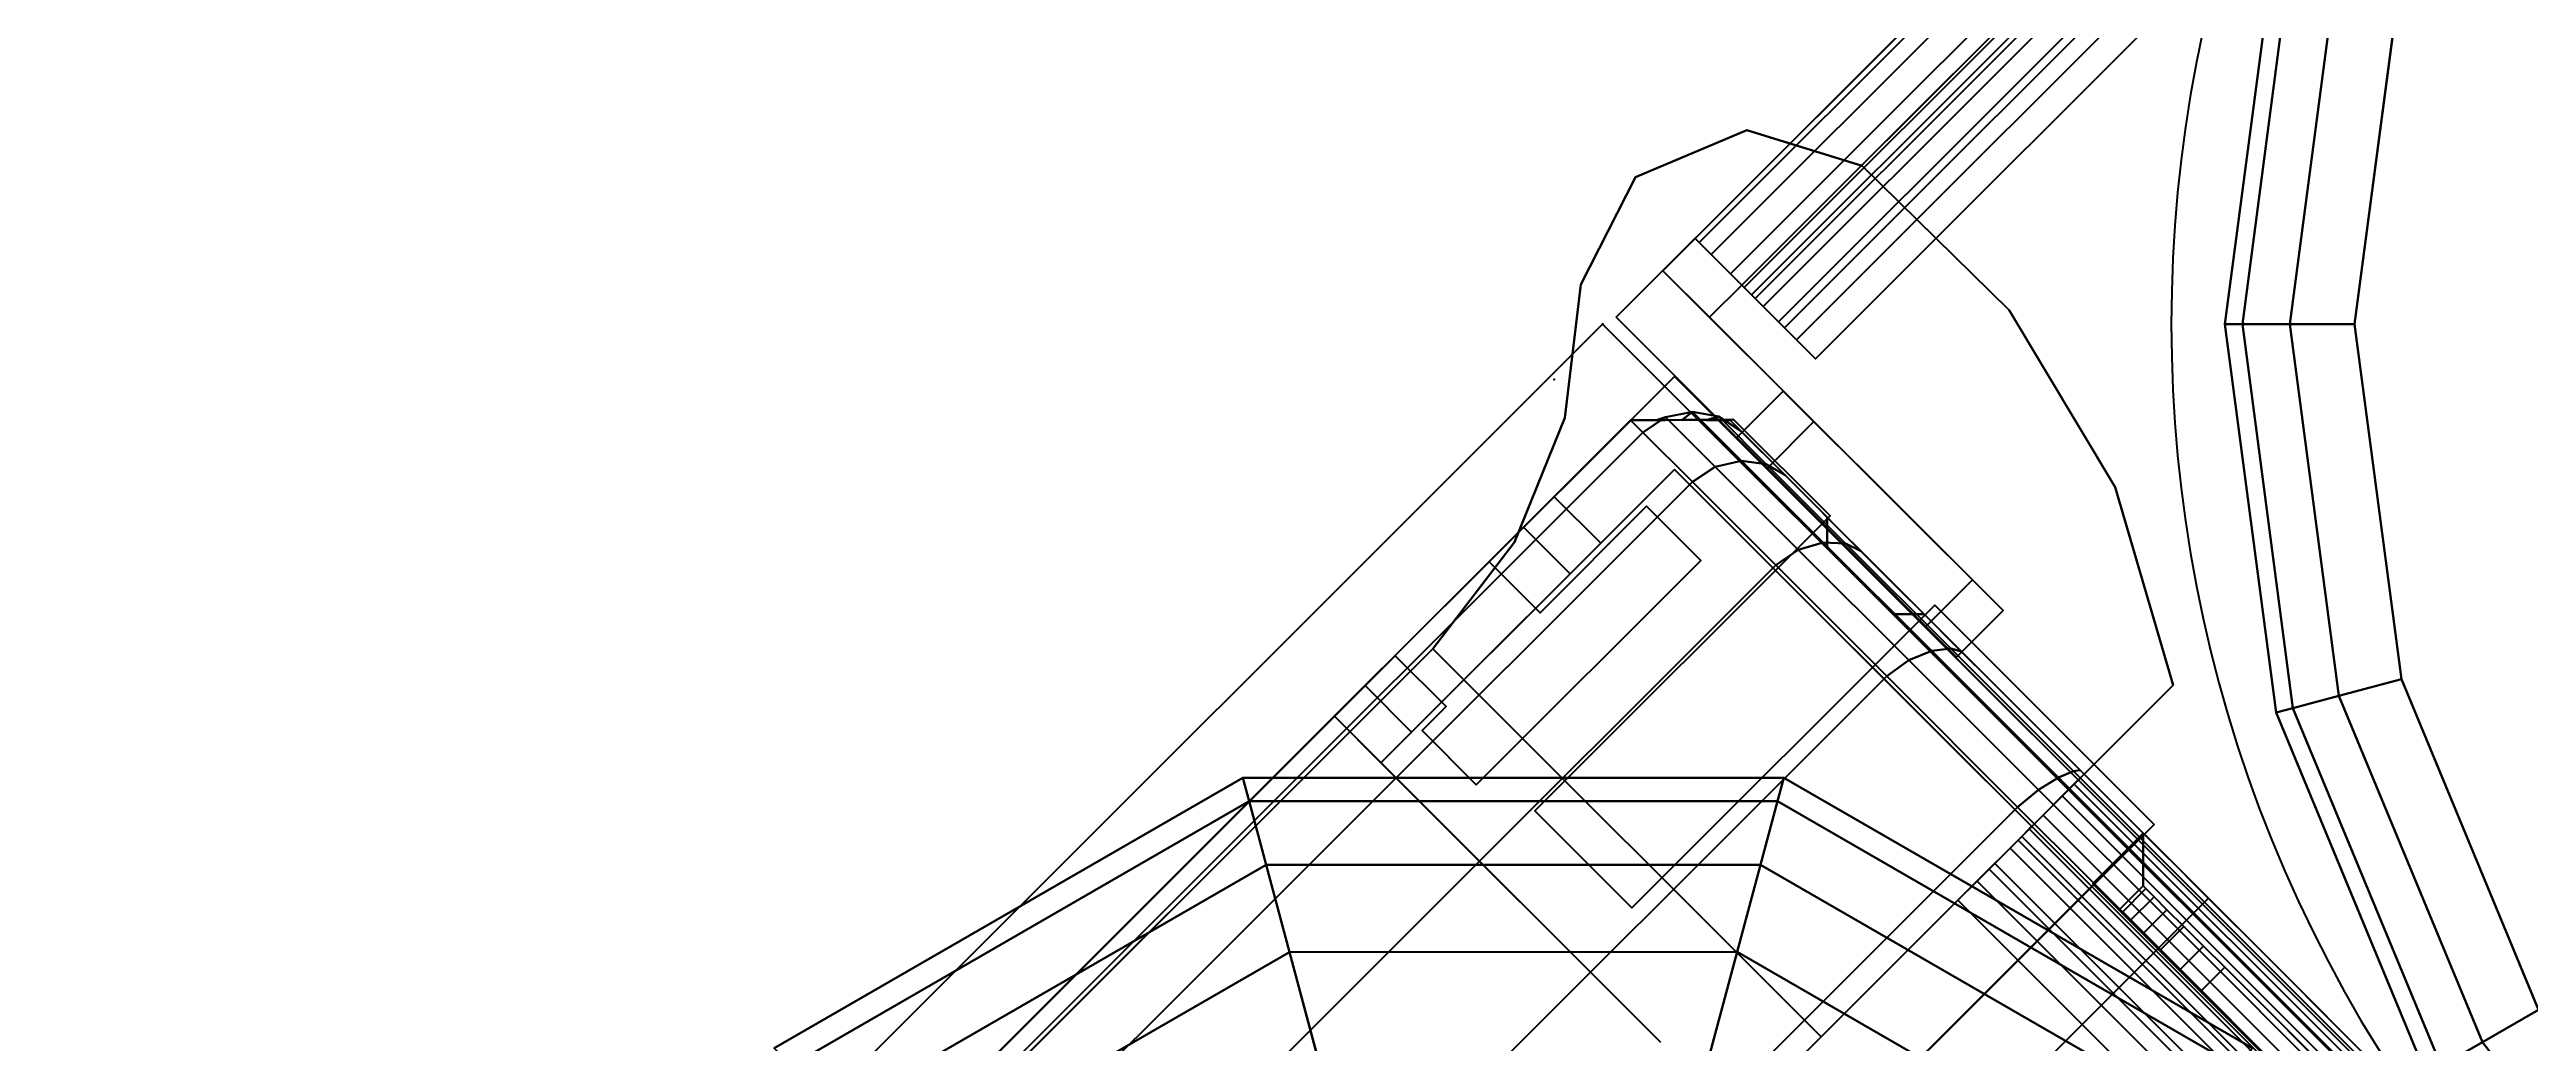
# Model space of a CAD drawing. Extents: x -170 to 1783, y -20 to 1205.
# Drawn here: x -50.011 to -47.756, y 409.037 to 409.939 of the extents above; entities that cross this region are included whole.
import ezdxf
from ezdxf.enums import TextEntityAlignment as Align

# ---------------------------------------------------------------- set-up
doc = ezdxf.new("R2010")
doc.units = 0
doc.header["$LTSCALE"] = 96
doc.header["$MEASUREMENT"] = 0
for name, color, linetype in [('A-FURN-3-PANEL-GLIDE', 7, 'Continuous'), ('A-FURN-3-PANEL-RACE', 7, 'Continuous'), ('A-FURN-3-PANEL-SIDE1', 7, 'Continuous'), ('A-FURN-3-PANEL-TOPCAP', 7, 'Continuous'), ('A-FURN-3-PANEL-TRIM', 7, 'Continuous'), ('A-FURN-3-WKSF-TOP', 7, 'Continuous'), ('A-FURN-3-WKSF-TRIM', 7, 'Continuous'), ('A-FURN-P-PNLS', 7, 'Continuous'), ('A-FURN-P-WKSF', 7, 'Continuous'), ('MAIN_PANEL', 7, 'Continuous'), ('MAIN_PANEL_COMP', 7, 'Continuous'), ('MAIN_WKSURF', 7, 'Continuous')]:
    doc.layers.add(name, color=color, linetype=linetype)

# ---------------------------------------------------------------- blocks, each defined once
blk = doc.blocks.new('EC-EFN-244')
at = {"layer": 'A-FURN-3-PANEL-GLIDE', "color": 20, "linetype": 'Continuous', "invisible_edges": 12}
for points in [[(23.115, 1), (23.115, 0.2125), (23.5088, 0.318)], [(23.115, 1), (23.5088, 0.318), (23.797, 0.6063)], [(23.115, 1), (23.797, 0.6063), (23.9025, 1)]]:
    blk.add_3dface(points, dxfattribs=at)
at = {"layer": 'A-FURN-3-PANEL-GLIDE', "color": 20, "linetype": 'Continuous'}
for points in [[(23.3175, 1, 0.3285), (23.9025, 1, 0.3285), (23.797, 0.6063, 0.3285), (23.2904, 0.8988, 0.3285)], [(23.9025, 1, 0.3285), (23.9846, 1, 0.3065), (23.8681, 0.5652, 0.3065), (23.797, 0.6063, 0.3285)], [(23.9846, 1, 0.022), (23.9025, 1), (23.797, 0.6063), (23.8681, 0.5652, 0.022)], [(23.9846, 1, 0.3065), (24.0447, 1, 0.2464), (23.9202, 0.5351, 0.2464), (23.8681, 0.5652, 0.3065)], [(24.0447, 1, 0.0821), (23.9846, 1, 0.022), (23.8681, 0.5652, 0.022), (23.9202, 0.5351, 0.0821)], [(24.0447, 1, 0.2464), (24.0668, 1, 0.1642), (23.9392, 0.5241, 0.1642), (23.9202, 0.5351, 0.2464)], [(24.0668, 1, 0.1642), (24.0447, 1, 0.0821), (23.9202, 0.5351, 0.0821), (23.9392, 0.5241, 0.1642)], [(23.2904, 0.8988, 0.3285), (23.797, 0.6063, 0.3285), (23.5088, 0.318, 0.3285), (23.2163, 0.8246, 0.3285)], [(23.2163, 0.8246, 0.3285), (23.5088, 0.318, 0.3285), (23.115, 0.2125, 0.3285), (23.115, 0.7975, 0.3285)], [(23.797, 0.6063, 0.3285), (23.8681, 0.5652, 0.3065), (23.5498, 0.2469, 0.3065), (23.5088, 0.318, 0.3285)], [(23.8681, 0.5652, 0.022), (23.797, 0.6063), (23.5088, 0.318), (23.5498, 0.2469, 0.022)], [(23.8681, 0.5652, 0.3065), (23.9202, 0.5351, 0.2464), (23.5799, 0.1948, 0.2464), (23.5498, 0.2469, 0.3065)], [(23.9202, 0.5351, 0.0821), (23.8681, 0.5652, 0.022), (23.5498, 0.2469, 0.022), (23.5799, 0.1948, 0.0821)], [(23.9202, 0.5351, 0.2464), (23.9392, 0.5241, 0.1642), (23.5909, 0.1758, 0.1642), (23.5799, 0.1948, 0.2464)], [(23.9392, 0.5241, 0.1642), (23.9202, 0.5351, 0.0821), (23.5799, 0.1948, 0.0821), (23.5909, 0.1758, 0.1642)], [(23.5088, 0.318, 0.3285), (23.5498, 0.2469, 0.3065), (23.115, 0.1304, 0.3065), (23.115, 0.2125, 0.3285)], [(23.5498, 0.2469, 0.022), (23.5088, 0.318), (23.115, 0.2125), (23.115, 0.1304, 0.022)], [(23.5498, 0.2469, 0.3065), (23.5799, 0.1948, 0.2464), (23.115, 0.0703, 0.2464), (23.115, 0.1304, 0.3065)], [(23.5799, 0.1948, 0.0821), (23.5498, 0.2469, 0.022), (23.115, 0.1304, 0.022), (23.115, 0.0703, 0.0821)], [(23.5799, 0.1948, 0.2464), (23.5909, 0.1758, 0.1642), (23.115, 0.0483, 0.1642), (23.115, 0.0703, 0.2464)], [(23.5909, 0.1758, 0.1642), (23.5799, 0.1948, 0.0821), (23.115, 0.0703, 0.0821), (23.115, 0.0483, 0.1642)]]:
    blk.add_3dface(points, dxfattribs=at)
at = {"layer": 'A-FURN-3-PANEL-RACE', "color": 40, "linetype": 'Continuous'}
for points, invisible_edges in [([(0.5, 0.4255, 0.3963), (0.08, 0.4255, 0.3963), (0.08, -0.0125, 0.3963), (23.92, -0.0125, 0.3963)], 8), ([(0.5, 0.4255, 0.4563), (23.86, 0.0475, 0.4563), (0.14, 0.0475, 0.4563), (0.14, 0.4255, 0.4563)], 1), ([(23.5, 0.4255, 0.3963), (0.5, 0.4255, 0.3963), (23.92, -0.0125, 0.3963), (23.92, 0.4255, 0.3963)], 3), ([(23.5, 0.4255, 0.4563), (23.86, 0.4255, 0.4563), (23.86, 0.0475, 0.4563), (0.5, 0.4255, 0.4563)], 12), ([(23.5, 0.4255, 0.3963), (23.92, 0.4255, 0.3963), (23.86, 0.4255, 0.4563), (23.5, 0.4255, 0.4563)], 2), ([(23.92, 0.4255, 0.3963), (23.92, 0.4255, 1.7894), (23.86, 0.4255, 1.7894), (23.86, 0.4255, 0.4563)], 8), ([(23.86, 0.4255, 1.7894), (23.86, 0.386, 1.7894), (23.86, 0.1819, 1.4986), (23.86, 0.4255, 0.4563)], 4), ([(23.86, 0.4255, 0.4563), (23.86, 0.1819, 1.4986), (23.86, 0.1425, 1.4986), (23.86, 0.0475, 0.4563)], 5), ([(23.86, 0.1425, 3.1951), (23.86, 0.4255, 3.245), (23.86, 0.4255, 3.515), (23.86, 0.0475, 3.515)], 8), ([(23.86, 0.4255, 3.515), (23.92, 0.4255, 3.515), (23.92, -0.0125, 3.515), (23.86, 0.0475, 3.515)], 4), ([(23.92, 0.386, 1.7894), (23.92, 0.4255, 1.7894), (23.92, 0.4255, 0.3963), (23.92, 0.1819, 1.4986)], 4), ([(23.92, 0.1819, 1.4986), (23.92, 0.4255, 0.3963), (23.92, -0.0125, 0.3963), (23.92, 0.1425, 1.4986)], 5), ([(23.92, 0.4255, 3.245), (23.92, 0.1425, 3.1951), (23.92, -0.0125, 3.515), (23.92, 0.4255, 3.515)], 2), ([(23.4, 0.1425, 4.1797), (23.4, 0.1179, 4.1764), (23.4, 0.1024, 4.2344), (23.4, 0.1425, 4.2397)], 2), ([(23.86, 0.0475, 0.4563), (23.86, 0.1425, 1.4986), (23.86, 0.1425, 3.1951), (23.86, 0.0475, 3.515)], 5), ([(23.92, 0.1425, 3.1951), (23.92, 0.1425, 1.4986), (23.92, -0.0125, 0.3963), (23.92, -0.0125, 3.515)], 10), ([(23.4, 0.1179, 4.1764), (23.4, 0.095, 4.1669), (23.4, 0.065, 4.2189), (23.4, 0.1024, 4.2344)], 10), ([(23.4, 0.095, 4.1669), (23.4, 0.0753, 4.1519), (23.4, 0.0329, 4.1943), (23.4, 0.065, 4.2189)], 10), ([(23.4, 0.0753, 4.1519), (23.4, 0.0602, 4.1322), (23.4, 0.0082, 4.1622), (23.4, 0.0329, 4.1943)], 10), ([(0.14, 0.0475, 0.4563), (23.86, 0.0475, 0.4563), (23.86, 0.0475, 3.515), (0.14, 0.0475, 3.515)], 4), ([(0.6, 0.0475, 3.515), (23.4, 0.0475, 3.515), (23.4, 0.0475, 4.0847), (0.6, 0.0475, 4.0847)], 1), ([(23.4, 0.0602, 4.1322), (23.4, 0.0507, 4.1093), (23.4, -0.0072, 4.1248), (23.4, 0.0082, 4.1622)], 10), ([(23.4, 0.0507, 4.1093), (23.4, 0.0475, 4.0847), (23.4, -0.0125, 4.0847), (23.4, -0.0072, 4.1248)], 10), ([(23.4, 0.0475, 3.515), (23.4, -0.0125, 3.515), (23.4, -0.0125, 4.0847), (23.4, 0.0475, 4.0847)], 4), ([(23.86, 0.0475, 3.515), (23.92, -0.0125, 3.515), (23.4, -0.0125, 3.515), (23.4, 0.0475, 3.515)], 1), ([(23.92, -0.0125, 3.515), (23.92, -0.0125, 0.3963), (0.08, -0.0125, 0.3963), (0.08, -0.0125, 3.515)], 8), ([(23.4, -0.0125, 4.0847), (23.4, -0.0125, 3.515), (0.6, -0.0125, 3.515), (0.6, -0.0125, 4.0847)], 2)]:
    blk.add_3dface(points, dxfattribs=dict(at, invisible_edges=invisible_edges))
for points in [[(23.86, 0.4255, 3.245), (23.92, 0.4255, 3.245), (23.92, 0.4255, 3.515), (23.86, 0.4255, 3.515)], [(23.92, 0.4255, 1.7894), (23.92, 0.386, 1.7894), (23.86, 0.386, 1.7894), (23.86, 0.4255, 1.7894)], [(23.86, 0.1425, 3.1951), (23.92, 0.1425, 3.1951), (23.92, 0.4255, 3.245), (23.86, 0.4255, 3.245)], [(23.92, 0.386, 1.7894), (23.92, 0.1819, 1.4986), (23.86, 0.1819, 1.4986), (23.86, 0.386, 1.7894)], [(23.92, 0.1819, 1.4986), (23.92, 0.1425, 1.4986), (23.86, 0.1425, 1.4986), (23.86, 0.1819, 1.4986)], [(23.4, 0.1425, 4.1797), (23.4, 0.1425, 4.2397), (0.6, 0.1425, 4.2397), (0.6, 0.1425, 4.1797)], [(23.4, 0.1425, 4.2397), (23.4, 0.1024, 4.2344), (0.6, 0.1024, 4.2344), (0.6, 0.1425, 4.2397)], [(0.6, 0.1425, 4.1797), (0.6, 0.1179, 4.1764), (23.4, 0.1179, 4.1764), (23.4, 0.1425, 4.1797)], [(23.86, 0.1425, 1.4986), (23.92, 0.1425, 1.4986), (23.92, 0.1425, 3.1951), (23.86, 0.1425, 3.1951)], [(0.6, 0.1179, 4.1764), (0.6, 0.095, 4.1669), (23.4, 0.095, 4.1669), (23.4, 0.1179, 4.1764)], [(23.4, 0.1024, 4.2344), (23.4, 0.065, 4.2189), (0.6, 0.065, 4.2189), (0.6, 0.1024, 4.2344)], [(0.6, 0.095, 4.1669), (0.6, 0.0753, 4.1519), (23.4, 0.0753, 4.1519), (23.4, 0.095, 4.1669)], [(0.6, 0.0753, 4.1519), (0.6, 0.0602, 4.1322), (23.4, 0.0602, 4.1322), (23.4, 0.0753, 4.1519)], [(23.4, 0.065, 4.2189), (23.4, 0.0329, 4.1943), (0.6, 0.0329, 4.1943), (0.6, 0.065, 4.2189)], [(0.6, 0.0602, 4.1322), (0.6, 0.0507, 4.1093), (23.4, 0.0507, 4.1093), (23.4, 0.0602, 4.1322)], [(0.6, 0.0507, 4.1093), (0.6, 0.0475, 4.0847), (23.4, 0.0475, 4.0847), (23.4, 0.0507, 4.1093)], [(23.4, 0.0329, 4.1943), (23.4, 0.0082, 4.1622), (0.6, 0.0082, 4.1622), (0.6, 0.0329, 4.1943)], [(23.4, 0.0082, 4.1622), (23.4, -0.0072, 4.1248), (0.6, -0.0072, 4.1248), (0.6, 0.0082, 4.1622)], [(23.4, -0.0072, 4.1248), (23.4, -0.0125, 4.0847), (0.6, -0.0125, 4.0847), (0.6, -0.0072, 4.1248)]]:
    blk.add_3dface(points, dxfattribs=at)
at = {"layer": 'A-FURN-3-PANEL-SIDE1', "color": 7, "linetype": 'Continuous'}
for points in [[(23.3224, 1.955, 43.7401), (23.3228, 0.045, 43.7401), (0.6776, 0.045, 43.7401), (0.6776, 1.955, 43.7401)], [(23.3224, 0.045, 4.2397), (23.3224, 1.955, 4.2397), (0.6776, 1.955, 4.2397), (0.6776, 0.045, 4.2397)], [(23.3228, 0.045, 43.7401), (23.3224, 1.955, 43.7401), (23.3224, 1.955, 4.2397), (23.3224, 0.045, 4.2397)], [(23.3228, 0.045, 43.7401), (23.3224, 0.045, 4.2397), (0.6776, 0.045, 4.2397), (0.6776, 0.045, 43.7401)]]:
    blk.add_3dface(points, dxfattribs=at)
at = {"layer": 'A-FURN-3-PANEL-TOPCAP', "color": 60, "linetype": 'Continuous'}
for points, invisible_edges in [([(23.324, 2.02, 43.635), (23.324, -0.02, 43.635), (23.606, -0.02, 43.635), (23.606, 2.02, 43.635)], 5), ([(23.606, 2.02, 43.635), (23.606, -0.02, 43.635), (23.6259, 0, 43.635), (23.6259, 2, 43.635)], 5), ([(23.711, 2, 43.635), (23.711, 0, 43.635), (23.731, -0.02, 43.635), (23.731, 2.02, 43.635)], 5), ([(23.856, -0.02, 43.635), (23.856, 2.02, 43.635), (23.731, 2.02, 43.635), (23.731, -0.02, 43.635)], 5), ([(23.8715, 2.0047, 43.635), (23.856, 2.02, 43.635), (23.856, -0.02, 43.635), (23.8715, -0.0047, 43.635)], 10), ([(23.711, 0, 43.635), (23.711, 2, 43.635), (23.6259, 2, 43.635), (23.6259, 0, 43.635)], 5), ([(23.8715, -0.0047, 43.635), (23.8871, 0.0106, 43.635), (23.8871, 1.9894, 43.635), (23.8715, 2.0047, 43.635)], 10), ([(23.9035, 1.9727, 43.635), (23.8871, 1.9894, 43.635), (23.8871, 0.0106, 43.635), (23.9035, 0.0273, 43.635)], 10), ([(23.9035, 0.0273, 43.635), (23.92, 0.044, 43.635), (23.92, 1.956, 43.635), (23.9035, 1.9727, 43.635)], 8), ([(0.815, 0.045, 43.7401), (0.815, -0.02, 43.7741), (23.185, 0.014, 43.7401), (23.185, 0.045, 43.7401)], 1), ([(23.185, -0.02, 43.7741), (23.185, 0.014, 43.7401), (0.815, 0.014, 43.7401), (0.815, -0.02, 43.7741)], 5), ([(23.185, -0.02, 43.7741), (23.221, -0.02, 43.7693), (23.2122, 0.014, 43.7365), (23.185, 0.014, 43.7401)], 10), ([(23.221, -0.02, 43.7693), (23.2545, -0.02, 43.7554), (23.2375, 0.014, 43.726), (23.2122, 0.014, 43.7365)], 10), ([(23.2545, -0.02, 43.7554), (23.2833, -0.02, 43.7333), (23.2593, 0.014, 43.7093), (23.2375, 0.014, 43.726)], 10), ([(23.2833, -0.02, 43.7333), (23.3054, -0.02, 43.7045), (23.276, 0.014, 43.6875), (23.2593, 0.014, 43.7093)], 10), ([(23.3054, -0.02, 43.7045), (23.3193, -0.02, 43.671), (23.2864, 0.014, 43.6622), (23.276, 0.014, 43.6875)], 10), ([(23.3193, -0.02, 43.671), (23.324, -0.02, 43.635), (23.29, 0.014, 43.635), (23.2864, 0.014, 43.6622)], 8), ([(0.76, -0.02, 44.161), (23.24, -0.02, 44.161), (23.24, 0, 44.141), (0.76, 0, 44.141)], 10), ([(23.24, 0, 44.056), (0.76, 0, 44.056), (0.76, 0, 44.141), (23.24, 0, 44.141)], 10), ([(0.76, 0, 44.056), (23.24, 0, 44.056), (23.24, -0.02, 44.036), (0.76, -0.02, 44.036)], 10), ([(0.76, -0.02, 44.161), (0.76, -0.02, 44.286), (23.24, -0.02, 44.286), (23.24, -0.02, 44.161)], 5), ([(23.185, -0.02, 43.7741), (0.815, -0.02, 43.7741), (0.76, -0.02, 44.036), (23.24, -0.02, 44.036)], 10), ([(23.185, -0.02, 43.7741), (23.24, -0.02, 44.036), (23.3404, -0.02, 44.0218), (23.221, -0.02, 43.7693)], 5), ([(23.4331, -0.02, 43.9807), (23.2545, -0.02, 43.7554), (23.221, -0.02, 43.7693), (23.3404, -0.02, 44.0218)], 5), ([(23.3727, -0.02, 44.1426), (23.3676, 0, 44.1232), (23.24, 0, 44.141), (23.24, -0.02, 44.161)], 5), ([(23.3676, 0, 44.1232), (23.3456, 0, 44.0411), (23.24, 0, 44.056), (23.24, 0, 44.141)], 5), ([(23.3456, 0, 44.0411), (23.3404, -0.02, 44.0218), (23.24, -0.02, 44.036), (23.24, 0, 44.056)], 5), ([(23.4051, -0.02, 44.2633), (23.3727, -0.02, 44.1426), (23.24, -0.02, 44.161), (23.24, -0.02, 44.286)], 5), ([(23.2545, -0.02, 43.7554), (23.4331, -0.02, 43.9807), (23.5111, -0.02, 43.9159), (23.2833, -0.02, 43.7333)], 5), ([(23.5685, -0.02, 43.8323), (23.3054, -0.02, 43.7045), (23.2833, -0.02, 43.7333), (23.5111, -0.02, 43.9159)], 5), ([(23.3054, -0.02, 43.7045), (23.5685, -0.02, 43.8323), (23.601, -0.02, 43.7363), (23.3193, -0.02, 43.671)], 5), ([(23.3193, -0.02, 43.671), (23.601, -0.02, 43.7363), (23.606, -0.02, 43.635), (23.324, -0.02, 43.635)], 1), ([(23.4431, 0, 43.998), (23.4331, -0.02, 43.9807), (23.3404, -0.02, 44.0218), (23.3456, 0, 44.0411)], 5), ([(23.4856, 0, 44.0717), (23.4431, 0, 43.998), (23.3456, 0, 44.0411), (23.3676, 0, 44.1232)], 5), ([(23.4956, -0.02, 44.0891), (23.4856, 0, 44.0717), (23.3676, 0, 44.1232), (23.3727, -0.02, 44.1426)], 5), ([(23.5581, -0.02, 44.1974), (23.4956, -0.02, 44.0891), (23.3727, -0.02, 44.1426), (23.4051, -0.02, 44.2633)], 5), ([(23.5252, 0, 43.9301), (23.5111, -0.02, 43.9159), (23.4331, -0.02, 43.9807), (23.4431, 0, 43.998)], 5), ([(23.5854, 0, 43.9903), (23.5252, 0, 43.9301), (23.4431, 0, 43.998), (23.4856, 0, 44.0717)], 5), ([(23.5995, -0.02, 44.0044), (23.5854, 0, 43.9903), (23.4856, 0, 44.0717), (23.4956, -0.02, 44.0891)], 5), ([(23.6879, -0.02, 44.0929), (23.5995, -0.02, 44.0044), (23.4956, -0.02, 44.0891), (23.5581, -0.02, 44.1974)], 5), ([(23.5858, 0, 43.8424), (23.5685, -0.02, 43.8323), (23.5111, -0.02, 43.9159), (23.5252, 0, 43.9301)], 5), ([(23.6595, 0, 43.8849), (23.5858, 0, 43.8424), (23.5252, 0, 43.9301), (23.5854, 0, 43.9903)], 5), ([(23.6202, 0, 43.7415), (23.601, -0.02, 43.7363), (23.5685, -0.02, 43.8323), (23.5858, 0, 43.8424)], 5), ([(23.6768, -0.02, 43.8949), (23.6595, 0, 43.8849), (23.5854, 0, 43.9903), (23.5995, -0.02, 44.0044)], 5), ([(23.7024, 0, 43.7635), (23.6202, 0, 43.7415), (23.5858, 0, 43.8424), (23.6595, 0, 43.8849)], 5), ([(23.7851, -0.02, 43.9575), (23.6768, -0.02, 43.8949), (23.5995, -0.02, 44.0044), (23.6879, -0.02, 44.0929)], 5), ([(23.6259, 0, 43.635), (23.606, -0.02, 43.635), (23.601, -0.02, 43.7363), (23.6202, 0, 43.7415)], 4), ([(23.711, 0, 43.635), (23.6259, 0, 43.635), (23.6202, 0, 43.7415), (23.7024, 0, 43.7635)], 4), ([(23.7217, -0.02, 43.7687), (23.7024, 0, 43.7635), (23.6595, 0, 43.8849), (23.6768, -0.02, 43.8949)], 5), ([(23.8425, -0.02, 43.8011), (23.7217, -0.02, 43.7687), (23.6768, -0.02, 43.8949), (23.7851, -0.02, 43.9575)], 5), ([(23.731, -0.02, 43.635), (23.711, 0, 43.635), (23.7024, 0, 43.7635), (23.7217, -0.02, 43.7687)], 4), ([(23.856, -0.02, 43.635), (23.731, -0.02, 43.635), (23.7217, -0.02, 43.7687), (23.8425, -0.02, 43.8011)], 4)]:
    blk.add_3dface(points, dxfattribs=dict(at, invisible_edges=invisible_edges))
for points in [[(0.76, 0.044, 44.35), (0.76, 1.956, 44.35), (23.24, 1.956, 44.35), (23.24, 0.044, 44.35)], [(23.4216, 0.044, 44.3252), (23.24, 0.044, 44.35), (23.24, 1.956, 44.35), (23.4216, 1.956, 44.3252)], [(23.5901, 0.044, 44.2528), (23.4216, 0.044, 44.3252), (23.4216, 1.956, 44.3252), (23.5901, 1.956, 44.2528)], [(23.7332, 0.044, 44.1382), (23.5901, 0.044, 44.2528), (23.5901, 1.956, 44.2528), (23.7332, 1.956, 44.1382)], [(23.8405, 0.044, 43.9895), (23.7332, 0.044, 44.1382), (23.7332, 1.956, 44.1382), (23.8405, 1.956, 43.9895)], [(23.9043, 0.044, 43.8177), (23.8405, 0.044, 43.9895), (23.8405, 1.956, 43.9895), (23.9043, 1.956, 43.8177)], [(23.92, 0.044, 43.635), (23.9043, 0.044, 43.8177), (23.9043, 1.956, 43.8177), (23.92, 1.956, 43.635)], [(0.76, 0.0195, 44.3451), (0.76, 0.044, 44.35), (23.24, 0.044, 44.35), (23.24, 0.0195, 44.3451)], [(23.185, 0.045, 43.7401), (23.185, 0.014, 43.7401), (23.2122, 0.014, 43.7365), (23.2122, 0.045, 43.7365)], [(23.2122, 0.045, 43.7365), (23.2122, 0.014, 43.7365), (23.2375, 0.014, 43.726), (23.2375, 0.045, 43.726)], [(23.2375, 0.045, 43.726), (23.2375, 0.014, 43.726), (23.2593, 0.014, 43.7093), (23.2593, 0.045, 43.7093)], [(23.4216, 0.044, 44.3252), (23.4194, 0.0195, 44.3203), (23.24, 0.0195, 44.3451), (23.24, 0.044, 44.35)], [(23.2593, 0.045, 43.7093), (23.2593, 0.014, 43.7093), (23.276, 0.014, 43.6875), (23.276, 0.045, 43.6875)], [(23.276, 0.045, 43.6875), (23.276, 0.014, 43.6875), (23.2864, 0.014, 43.6622), (23.2864, 0.045, 43.6622)], [(23.2864, 0.045, 43.6622), (23.2864, 0.014, 43.6622), (23.29, 0.014, 43.635), (23.29, 0.045, 43.635)], [(23.29, 0.014, 43.635), (23.324, -0.02, 43.635), (23.324, 0.045, 43.635), (23.29, 0.045, 43.635)], [(23.5901, 0.044, 44.2528), (23.5864, 0.0195, 44.248), (23.4194, 0.0195, 44.3203), (23.4216, 0.044, 44.3252)], [(23.7332, 0.044, 44.1382), (23.7287, 0.0195, 44.1337), (23.5864, 0.0195, 44.248), (23.5901, 0.044, 44.2528)], [(23.8405, 0.044, 43.9895), (23.8356, 0.0195, 43.9859), (23.7287, 0.0195, 44.1337), (23.7332, 0.044, 44.1382)], [(23.9043, 0.044, 43.8177), (23.8994, 0.0195, 43.8155), (23.8356, 0.0195, 43.9859), (23.8405, 0.044, 43.9895)], [(23.9035, 0.0273, 43.635), (23.8871, 0.0106, 43.635), (23.8857, -0.0013, 43.8104), (23.8994, 0.0195, 43.8155)], [(23.92, 0.044, 43.635), (23.9035, 0.0273, 43.635), (23.8994, 0.0195, 43.8155), (23.9043, 0.044, 43.8177)], [(0.76, -0.0013, 44.3313), (0.76, 0.0195, 44.3451), (23.24, 0.0195, 44.3451), (23.24, -0.0013, 44.3313)], [(23.4194, 0.0195, 44.3203), (23.4144, -0.0013, 44.3065), (23.24, -0.0013, 44.3313), (23.24, 0.0195, 44.3451)], [(23.5864, 0.0195, 44.248), (23.5775, -0.0013, 44.2349), (23.4144, -0.0013, 44.3065), (23.4194, 0.0195, 44.3203)], [(23.7287, 0.0195, 44.1337), (23.7172, -0.0013, 44.1222), (23.5775, -0.0013, 44.2349), (23.5864, 0.0195, 44.248)], [(23.8356, 0.0195, 43.9859), (23.8226, -0.0013, 43.977), (23.7172, -0.0013, 44.1222), (23.7287, 0.0195, 44.1337)], [(23.8994, 0.0195, 43.8155), (23.8857, -0.0013, 43.8104), (23.8226, -0.0013, 43.977), (23.8356, 0.0195, 43.9859)], [(23.8871, 0.0106, 43.635), (23.8715, -0.0047, 43.635), (23.8656, -0.0151, 43.8047), (23.8857, -0.0013, 43.8104)], [(0.76, -0.0151, 44.3105), (0.76, -0.0013, 44.3313), (23.24, -0.0013, 44.3313), (23.24, -0.0151, 44.3105)], [(0.76, -0.02, 44.286), (0.76, -0.0151, 44.3105), (23.24, -0.0151, 44.3105), (23.24, -0.02, 44.286)], [(23.4144, -0.0013, 44.3065), (23.4087, -0.0151, 44.2864), (23.24, -0.0151, 44.3105), (23.24, -0.0013, 44.3313)], [(23.4087, -0.0151, 44.2864), (23.4051, -0.02, 44.2633), (23.24, -0.02, 44.286), (23.24, -0.0151, 44.3105)], [(23.5669, -0.0151, 44.2168), (23.5581, -0.02, 44.1974), (23.4051, -0.02, 44.2633), (23.4087, -0.0151, 44.2864)], [(23.5775, -0.0013, 44.2349), (23.5669, -0.0151, 44.2168), (23.4087, -0.0151, 44.2864), (23.4144, -0.0013, 44.3065)], [(23.7022, -0.0151, 44.1072), (23.6879, -0.02, 44.0929), (23.5581, -0.02, 44.1974), (23.5669, -0.0151, 44.2168)], [(23.7172, -0.0013, 44.1222), (23.7022, -0.0151, 44.1072), (23.5669, -0.0151, 44.2168), (23.5775, -0.0013, 44.2349)], [(23.8045, -0.0151, 43.9663), (23.7851, -0.02, 43.9575), (23.6879, -0.02, 44.0929), (23.7022, -0.0151, 44.1072)], [(23.8226, -0.0013, 43.977), (23.8045, -0.0151, 43.9663), (23.7022, -0.0151, 44.1072), (23.7172, -0.0013, 44.1222)], [(23.8656, -0.0151, 43.8047), (23.8425, -0.02, 43.8011), (23.7851, -0.02, 43.9575), (23.8045, -0.0151, 43.9663)], [(23.8857, -0.0013, 43.8104), (23.8656, -0.0151, 43.8047), (23.8045, -0.0151, 43.9663), (23.8226, -0.0013, 43.977)], [(23.8715, -0.0047, 43.635), (23.856, -0.02, 43.635), (23.8425, -0.02, 43.8011), (23.8656, -0.0151, 43.8047)]]:
    blk.add_3dface(points, dxfattribs=at)
at = {"layer": 'A-FURN-3-PANEL-TRIM', "color": 60, "linetype": 'Continuous'}
for points in [[(23.4, 0.3185, 3.5747), (23.4, 2.1348, 3.5747), (23.4, 2.1348, 4.2397), (23.4, 0.3185, 4.2397)], [(23.9, 1.6815, 4.2397), (23.9, 1.6815, 3.5747), (23.9, 0.3185, 3.5747), (23.9, 0.3185, 4.2397)], [(23.9198, 1.6527, 43.635), (23.9198, 1.6527, 4.2397), (23.9198, 0.3473, 4.2397), (23.9198, 0.3473, 43.635)], [(23.8543, 0.3782, 4.2397), (23.7845, 0.3782, 4.2397), (23.7845, 0.3782, 43.635), (23.8543, 0.3782, 43.635)], [(23.7845, 0.3782, 43.635), (23.7845, 0.3782, 4.2397), (23.7845, 0.0891, 4.2397), (23.7845, 0.0891, 43.635)], [(23.8543, 0.3473, 43.635), (23.8543, 0.3473, 4.2397), (23.8543, 0.3782, 4.2397), (23.8543, 0.3782, 43.635)], [(23.7299, 0.3574, 4.2397), (23.605, 0.3574, 4.2397), (23.605, 0.3574, 43.635), (23.7299, 0.3574, 43.635)], [(23.605, 0.3574, 43.635), (23.605, 0.3574, 4.2397), (23.605, -0.0328, 4.2397), (23.605, -0.0328, 43.635)], [(23.7299, -0.0228, 43.635), (23.7299, -0.0228, 4.2397), (23.7299, 0.3574, 4.2397), (23.7299, 0.3574, 43.635)], [(23.9198, 0.3473, 4.2397), (23.8543, 0.3473, 4.2397), (23.8543, 0.3473, 43.635), (23.9198, 0.3473, 43.635)], [(23.9, 0.3185, 4.2397), (23.9, 0.3185, 4.013), (23.4, 0.3185, 4.013), (23.4, 0.3185, 4.2397)], [(23.4, -0.1348, 3.8013), (23.4, 0.3185, 3.8013), (23.4, 0.3185, 4.013), (23.4, -0.1348, 4.013)], [(23.4, 0.3185, 3.8013), (23.9, 0.3185, 3.8013), (23.9, 0.3185, 3.5747), (23.4, 0.3185, 3.5747)], [(23.9, 0.3185, 3.8013), (23.9163, 0.1973, 3.8013), (23.9163, 0.1973, 4.013), (23.9, 0.3185, 4.013)], [(23.8543, 0.2263, 4.2397), (23.9198, 0.2263, 4.2397), (23.9198, 0.2263, 43.635), (23.8543, 0.2263, 43.635)], [(23.8543, 0.0891, 43.635), (23.8543, 0.0891, 4.2397), (23.8543, 0.2263, 4.2397), (23.8543, 0.2263, 43.635)], [(23.9198, 0.2263, 43.635), (23.9198, 0.2263, 4.2397), (23.9198, 0.044, 4.2397), (23.92, 0.044, 43.635)], [(23.9163, 0.1973, 3.8013), (23.9639, 0.0847, 3.8013), (23.9639, 0.0847, 4.013), (23.9163, 0.1973, 4.013)], [(23.7845, 0.0891, 4.2397), (23.8543, 0.0891, 4.2397), (23.8543, 0.0891, 43.635), (23.7845, 0.0891, 43.635)], [(23.9639, 0.0847, 3.8013), (24.0395, -0.0114, 3.8013), (24.0395, -0.0114, 4.013), (23.9639, 0.0847, 4.013)], [(23.3224, -0.0328, 4.2397), (23.3224, 0.045, 4.2397), (23.3224, 0.045, 43.635), (23.3224, -0.0328, 43.635)], [(23.8543, -0.0228, 4.2397), (23.8543, -0.0228, 43.635), (23.92, 0.044, 43.635), (23.9198, 0.044, 4.2397)], [(24.0395, -0.0114, 3.8013), (24.0735, -0.1159, 3.8013), (24.0735, -0.1159, 4.013), (24.0395, -0.0114, 4.013)], [(23.605, -0.0328, 4.2397), (23.3224, -0.0328, 4.2397), (23.3224, -0.0328, 43.635), (23.605, -0.0328, 43.635)], [(23.8543, -0.0228, 4.2397), (23.7299, -0.0228, 4.2397), (23.7299, -0.0228, 43.635), (23.8543, -0.0228, 43.635)], [(23.5649, -0.2249, 3.8013), (23.4, -0.1348, 3.8013), (23.4, -0.1348, 4.013), (23.5649, -0.2249, 4.013)], [(24.0735, -0.1159, 3.8013), (24.0322, -0.2178, 3.8013), (24.0322, -0.2178, 4.013), (24.0735, -0.1159, 4.013)], [(23.7471, -0.2706, 3.8013), (23.5649, -0.2249, 3.8013), (23.5649, -0.2249, 4.013), (23.7471, -0.2706, 4.013)], [(24.0322, -0.2178, 3.8013), (23.935, -0.269, 3.8013), (23.935, -0.269, 4.013), (24.0322, -0.2178, 4.013)], [(23.935, -0.269, 3.8013), (23.7471, -0.2706, 3.8013), (23.7471, -0.2706, 4.013), (23.935, -0.269, 4.013)]]:
    blk.add_3dface(points, dxfattribs=at)
for points, invisible_edges in [([(23.4, 2.1348, 3.5747), (23.4, 0.3185, 3.5747), (23.9, 0.3185, 3.5747), (23.9, 1.6815, 3.5747)], 10), ([(23.4, 2.1348, 4.2397), (23.9, 1.6815, 4.2397), (23.9, 0.3185, 4.2397), (23.4, 0.3185, 4.2397)], 5), ([(23.605, -0.0328, 43.635), (23.3224, -0.0328, 43.635), (23.3224, 2.0328, 43.635), (23.605, 2.0328, 43.635)], 8), ([(23.8543, 1.6527, 43.635), (23.9198, 1.6527, 43.635), (23.9198, 0.3473, 43.635), (23.8543, 0.3473, 43.635)], 8), ([(23.7299, 0.3574, 43.635), (23.605, 0.3574, 43.635), (23.605, 1.6426, 43.635), (23.7299, 1.6426, 43.635)], 10), ([(23.8543, 0.3782, 43.635), (23.7845, 0.3782, 43.635), (23.7845, 1.6218, 43.635), (23.8543, 1.6218, 43.635)], 10), ([(23.9, 0.3185, 3.8013), (23.4, -0.1348, 3.8013), (23.9639, 0.0847, 3.8013), (23.9163, 0.1973, 3.8013)], 3), ([(23.9, 0.3185, 4.013), (23.9163, 0.1973, 4.013), (23.9639, 0.0847, 4.013), (23.4, -0.1348, 4.013)], 12), ([(23.9, 0.3185, 3.8013), (23.4, 0.3185, 3.8013), (23.4, -0.1348, 3.8013)], 12), ([(23.4, -0.1348, 4.013), (23.4, 0.3185, 4.013), (23.9, 0.3185, 4.013)], 12), ([(23.9198, 0.2263, 43.635), (23.92, 0.044, 43.635), (23.8543, -0.0228, 43.635), (23.8543, 0.2263, 43.635)], 4), ([(23.9639, 0.0847, 3.8013), (23.4, -0.1348, 3.8013), (24.0735, -0.1159, 3.8013), (24.0395, -0.0114, 3.8013)], 3), ([(23.9639, 0.0847, 4.013), (24.0395, -0.0114, 4.013), (24.0735, -0.1159, 4.013), (23.4, -0.1348, 4.013)], 12), ([(23.7845, 0.0891, 43.635), (23.8543, 0.0891, 43.635), (23.8543, -0.0228, 43.635), (23.7299, -0.0228, 43.635)], 10), ([(24.0735, -0.1159, 3.8013), (23.4, -0.1348, 3.8013), (23.935, -0.269, 3.8013), (24.0322, -0.2178, 3.8013)], 3), ([(24.0735, -0.1159, 4.013), (24.0322, -0.2178, 4.013), (23.935, -0.269, 4.013), (23.4, -0.1348, 4.013)], 12), ([(23.935, -0.269, 3.8013), (23.4, -0.1348, 3.8013), (23.5649, -0.2249, 3.8013), (23.7471, -0.2706, 3.8013)], 1), ([(23.935, -0.269, 4.013), (23.7471, -0.2706, 4.013), (23.5649, -0.2249, 4.013), (23.4, -0.1348, 4.013)], 8)]:
    blk.add_3dface(points, dxfattribs=dict(at, invisible_edges=invisible_edges))
at = {"layer": 'A-FURN-P-PNLS', "color": 60, "linetype": 'Continuous'}
for p, q in [((24, 2), (24, 0)), ((24, 0), (0, 0))]:
    blk.add_line(p, q, dxfattribs=at)
at = {"layer": 'MAIN_PANEL', "color": 7, "linetype": 'Continuous'}
for p in [(24, 0), (24, 0, 43.663), (24, 0)]:
    blk.add_point(p, dxfattribs=at)
blk = doc.blocks.new('EC-WYC-46-2424-T')
at = {"layer": 'A-FURN-3-WKSF-TOP', "color": 60, "linetype": 'Continuous'}
for points, invisible_edges in [([(47.7145, -71.257, 27.75), (47.8394, -70.9555, 27.75), (24.1606, -70.9555, 27.75), (24.2855, -71.257, 27.75)], 10), ([(47.7145, -71.257, 29), (24.2855, -71.257, 29), (24.1606, -70.9555, 29), (47.8394, -70.9555, 29)], 5), ([(24.2855, -71.257, 27.75), (24.4841, -71.5159, 27.75), (47.5159, -71.5159, 27.75), (47.7145, -71.257, 27.75)], 10), ([(24.2855, -71.257, 29), (47.7145, -71.257, 29), (47.5159, -71.5159, 29), (24.4841, -71.5159, 29)], 5), ([(47.257, -71.7145, 27.75), (47.5159, -71.5159, 27.75), (24.4841, -71.5159, 27.75), (24.743, -71.7145, 27.75)], 10), ([(47.257, -71.7145, 29), (24.743, -71.7145, 29), (24.4841, -71.5159, 29), (47.5159, -71.5159, 29)], 5)]:
    blk.add_3dface(points, dxfattribs=dict(at, invisible_edges=invisible_edges))
at = {"layer": 'A-FURN-3-WKSF-TRIM', "color": 40, "linetype": 'Continuous'}
for points in [[(47.882, -70.632, 29), (47.941, -70.632, 28.9842), (47.8964, -70.9708, 28.9842), (47.8394, -70.9555, 29)], [(47.941, -70.632, 27.7658), (47.882, -70.632, 27.75), (47.8394, -70.9555, 27.75), (47.8964, -70.9708, 27.7658)], [(47.8394, -70.9555, 29), (47.8964, -70.9708, 28.9842), (47.7656, -71.2865, 28.9842), (47.7145, -71.257, 29)], [(47.8964, -70.9708, 27.7658), (47.8394, -70.9555, 27.75), (47.7145, -71.257, 27.75), (47.7656, -71.2865, 27.7658)], [(47.8964, -70.9708, 28.9842), (47.9381, -70.982, 28.941), (47.803, -71.3081, 28.941), (47.7656, -71.2865, 28.9842)], [(47.9381, -70.982, 27.809), (47.8964, -70.9708, 27.7658), (47.7656, -71.2865, 27.7658), (47.803, -71.3081, 27.809)], [(47.9381, -70.982, 28.941), (47.9534, -70.9861, 28.882), (47.8167, -71.316, 28.882), (47.803, -71.3081, 28.941)], [(47.9534, -70.9861, 27.868), (47.9381, -70.982, 27.809), (47.803, -71.3081, 27.809), (47.8167, -71.316, 27.868)], [(47.9534, -70.9861, 28.882), (47.9534, -70.9861, 27.868), (47.8167, -71.316, 27.868), (47.8167, -71.316, 28.882)], [(47.7145, -71.257, 29), (47.7656, -71.2865, 28.9842), (47.5576, -71.5576, 28.9842), (47.5159, -71.5159, 29)], [(47.7656, -71.2865, 27.7658), (47.7145, -71.257, 27.75), (47.5159, -71.5159, 27.75), (47.5576, -71.5576, 27.7658)], [(47.7656, -71.2865, 28.9842), (47.803, -71.3081, 28.941), (47.5881, -71.5881, 28.941), (47.5576, -71.5576, 28.9842)], [(47.803, -71.3081, 27.809), (47.7656, -71.2865, 27.7658), (47.5576, -71.5576, 27.7658), (47.5881, -71.5881, 27.809)], [(47.803, -71.3081, 28.941), (47.8167, -71.316, 28.882), (47.5993, -71.5993, 28.882), (47.5881, -71.5881, 28.941)], [(47.8167, -71.316, 27.868), (47.803, -71.3081, 27.809), (47.5881, -71.5881, 27.809), (47.5993, -71.5993, 27.868)], [(47.8167, -71.316, 28.882), (47.8167, -71.316, 27.868), (47.5993, -71.5993, 27.868), (47.5993, -71.5993, 28.882)], [(47.5159, -71.5159, 29), (47.5576, -71.5576, 28.9842), (47.2865, -71.7656, 28.9842), (47.257, -71.7145, 29)], [(47.5576, -71.5576, 27.7658), (47.5159, -71.5159, 27.75), (47.257, -71.7145, 27.75), (47.2865, -71.7656, 27.7658)], [(47.5576, -71.5576, 28.9842), (47.5881, -71.5881, 28.941), (47.3081, -71.803, 28.941), (47.2865, -71.7656, 28.9842)], [(47.5881, -71.5881, 27.809), (47.5576, -71.5576, 27.7658), (47.2865, -71.7656, 27.7658), (47.3081, -71.803, 27.809)], [(47.5881, -71.5881, 28.941), (47.5993, -71.5993, 28.882), (47.316, -71.8167, 28.882), (47.3081, -71.803, 28.941)], [(47.5993, -71.5993, 27.868), (47.5881, -71.5881, 27.809), (47.3081, -71.803, 27.809), (47.316, -71.8167, 27.868)], [(47.5993, -71.5993, 28.882), (47.5993, -71.5993, 27.868), (47.316, -71.8167, 27.868), (47.316, -71.8167, 28.882)]]:
    blk.add_3dface(points, dxfattribs=at)
at = {"layer": 'A-FURN-P-WKSF', "color": 7, "linetype": 'Continuous'}
blk.add_arc((46.75, -70.75), 1.25, 270, 360, dxfattribs=at)
at = {"layer": 'MAIN_WKSURF', "color": 7, "linetype": 'Continuous'}
blk.add_point((48, -72), dxfattribs=at)
blk.add_point((48, -72), dxfattribs=at)
blk = doc.blocks.new('EC-EC-1')
at = {"layer": 'A-FURN-3-PANEL-RACE', "color": 40, "linetype": 'Continuous'}
for points, invisible_edges in [([(0, 0, 3.515), (0, 0, 0.3963), (0, 1.8399, 0.3963), (0, 1.8399, 3.515)], 8), ([(0, 0.1015, 4.0847), (0, 0.1015, 3.515), (0, 1.7384, 3.515), (0, 1.7384, 4.0847)], 2), ([(0.06, 0.1015, 4.0847), (0.06, 1.7384, 4.0847), (0.06, 1.7384, 3.515), (0.06, 0.1015, 3.515)], 4), ([(0.06, 0.1015, 3.515), (0, 0.1015, 3.515), (0, 0.1015, 4.0847), (0.06, 0.1015, 4.0847)], 4), ([(0.0632, 0.1015, 4.1093), (0.06, 0.1015, 4.0847), (0, 0.1015, 4.0847), (0.0053, 0.1015, 4.1248)], 10), ([(0.0727, 0.1015, 4.1322), (0.0632, 0.1015, 4.1093), (0.0053, 0.1015, 4.1248), (0.0208, 0.1015, 4.1622)], 10), ([(0.0878, 0.1015, 4.1519), (0.0727, 0.1015, 4.1322), (0.0208, 0.1015, 4.1622), (0.0454, 0.1015, 4.1943)], 10), ([(0.1075, 0.1015, 4.1669), (0.0878, 0.1015, 4.1519), (0.0454, 0.1015, 4.1943), (0.0775, 0.1015, 4.2189)], 10), ([(0.1304, 0.1015, 4.1764), (0.1075, 0.1015, 4.1669), (0.0775, 0.1015, 4.2189), (0.1149, 0.1015, 4.2344)], 10), ([(0.155, 0.1015, 4.1797), (0.1304, 0.1015, 4.1764), (0.1149, 0.1015, 4.2344), (0.155, 0.1015, 4.2397)], 2), ([(0.438, 0.06, 3.515), (0.438, 0, 3.515), (0, 0, 3.515), (0, 0.06, 3.515)], 4), ([(0.06, 0.06, 0.4563), (0.155, 0.06, 1.4986), (0.155, 0.06, 3.1951), (0.06, 0.06, 3.515)], 5), ([(0.438, 0.06, 0.4563), (0.1945, 0.06, 1.4986), (0.155, 0.06, 1.4986), (0.06, 0.06, 0.4563)], 5), ([(0.155, 0.06, 3.1951), (0.438, 0.06, 3.245), (0.438, 0.06, 3.515), (0.06, 0.06, 3.515)], 8), ([(0.438, 0.06, 1.7894), (0.3985, 0.06, 1.7894), (0.1945, 0.06, 1.4986), (0.438, 0.06, 0.4563)], 4), ([(0.438, 0, 0.3963), (0.438, 0, 1.7894), (0.438, 0.06, 1.7894), (0.438, 0.06, 0.4563)], 8), ([(0.155, 0, 3.1951), (0.155, 0, 1.4986), (0, 0, 0.3963), (0, 0, 3.515)], 10), ([(0.1945, 0, 1.4986), (0.438, 0, 0.3963), (0, 0, 0.3963), (0.155, 0, 1.4986)], 5), ([(0.438, 0, 3.245), (0.155, 0, 3.1951), (0, 0, 3.515), (0.438, 0, 3.515)], 2), ([(0.3985, 0, 1.7894), (0.438, 0, 1.7894), (0.438, 0, 0.3963), (0.1945, 0, 1.4986)], 4)]:
    blk.add_3dface(points, dxfattribs=dict(at, invisible_edges=invisible_edges))
for points in [[(0.0053, 0.1015, 4.1248), (0, 0.1015, 4.0847), (0, 1.7384, 4.0847), (0.0053, 1.7384, 4.1248)], [(0.0208, 0.1015, 4.1622), (0.0053, 0.1015, 4.1248), (0.0053, 1.7384, 4.1248), (0.0208, 1.7384, 4.1622)], [(0.0454, 0.1015, 4.1943), (0.0208, 0.1015, 4.1622), (0.0208, 1.7384, 4.1622), (0.0454, 1.7384, 4.1943)], [(0.0775, 0.1015, 4.2189), (0.0454, 0.1015, 4.1943), (0.0454, 1.7384, 4.1943), (0.0775, 1.7384, 4.2189)], [(0.0632, 1.7384, 4.1093), (0.06, 1.7384, 4.0847), (0.06, 0.1015, 4.0847), (0.0632, 0.1015, 4.1093)], [(0.0727, 1.7384, 4.1322), (0.0632, 1.7384, 4.1093), (0.0632, 0.1015, 4.1093), (0.0727, 0.1015, 4.1322)], [(0.0878, 1.7384, 4.1519), (0.0727, 1.7384, 4.1322), (0.0727, 0.1015, 4.1322), (0.0878, 0.1015, 4.1519)], [(0.1149, 0.1015, 4.2344), (0.0775, 0.1015, 4.2189), (0.0775, 1.7384, 4.2189), (0.1149, 1.7384, 4.2344)], [(0.1075, 1.7384, 4.1669), (0.0878, 1.7384, 4.1519), (0.0878, 0.1015, 4.1519), (0.1075, 0.1015, 4.1669)], [(0.1304, 1.7384, 4.1764), (0.1075, 1.7384, 4.1669), (0.1075, 0.1015, 4.1669), (0.1304, 0.1015, 4.1764)], [(0.155, 0.1015, 4.2397), (0.1149, 0.1015, 4.2344), (0.1149, 1.7384, 4.2344), (0.155, 1.7384, 4.2397)], [(0.155, 1.7384, 4.1797), (0.1304, 1.7384, 4.1764), (0.1304, 0.1015, 4.1764), (0.155, 0.1015, 4.1797)], [(0.155, 0.1015, 4.1797), (0.155, 0.1015, 4.2397), (0.155, 1.7384, 4.2397), (0.155, 1.7384, 4.1797)], [(0.06, 0.1015, 3.515), (0.06, 0.06, 3.515), (0, 0.06, 3.515), (0, 0.1015, 3.515)], [(0.155, 0.06, 1.4986), (0.155, 0, 1.4986), (0.155, 0, 3.1951), (0.155, 0.06, 3.1951)], [(0.1945, 0, 1.4986), (0.155, 0, 1.4986), (0.155, 0.06, 1.4986), (0.1945, 0.06, 1.4986)], [(0.155, 0.06, 3.1951), (0.155, 0, 3.1951), (0.438, 0, 3.245), (0.438, 0.06, 3.245)], [(0.3985, 0, 1.7894), (0.1945, 0, 1.4986), (0.1945, 0.06, 1.4986), (0.3985, 0.06, 1.7894)], [(0.438, 0, 1.7894), (0.3985, 0, 1.7894), (0.3985, 0.06, 1.7894), (0.438, 0.06, 1.7894)], [(0.438, 0.06, 3.245), (0.438, 0, 3.245), (0.438, 0, 3.515), (0.438, 0.06, 3.515)]]:
    blk.add_3dface(points, dxfattribs=at)
at = {"layer": 'MAIN_PANEL_COMP', "color": 7, "linetype": 'Continuous'}
for p in [(-0.0044, -0.0131), (0, -0.08), (0, -0.08)]:
    blk.add_point(p, dxfattribs=at)

msp = doc.modelspace()

# ---------------------------------------------------------------- block references
at = {"layer": 'MAIN_PANEL', "color": 47, "linetype": 'Continuous', "rotation": 135}
msp.add_blockref('EC-EFN-244', (-31.62618, 392.71809), dxfattribs=at)
at = {"layer": 'MAIN_PANEL_COMP', "color": 47, "linetype": 'Continuous'}
ref = msp.add_blockref('EC-EC-1', (-48.58431, 409.69479), dxfattribs=dict(at, rotation=315))
ref.add_attrib('CAPMC', 'ECH', dxfattribs={"color": 47, "linetype": 'Continuous', "height": 0.000000012, "width": 0.666667}).set_placement((-48.58431, 409.69479), align=Align.BOTTOM_LEFT)
ref.add_attrib('CAPPN', 'EC-EC-1', dxfattribs={"color": 47, "linetype": 'Continuous', "height": 0.000000012, "width": 0.666667}).set_placement((-48.58431, 409.69479), align=Align.BOTTOM_LEFT)
ref.add_attrib('CAPMG', 'RSI', dxfattribs={"color": 47, "linetype": 'Continuous', "height": 0.000000012, "width": 0.666667}).set_placement((-48.58431, 409.69479), align=Align.BOTTOM_LEFT)
ref.add_attrib('CAPQTY', '1', dxfattribs={"color": 47, "linetype": 'Continuous', "height": 0.000000012, "width": 0.666667}).set_placement((-48.58431, 409.69479), align=Align.BOTTOM_LEFT)
at = {"layer": 'MAIN_WKSURF', "color": 47, "linetype": 'Continuous', "rotation": 225}
msp.add_blockref('EC-WYC-46-2424-T', (36.25607, 392.71809), dxfattribs=at)

doc.saveas('drawing.dxf')
